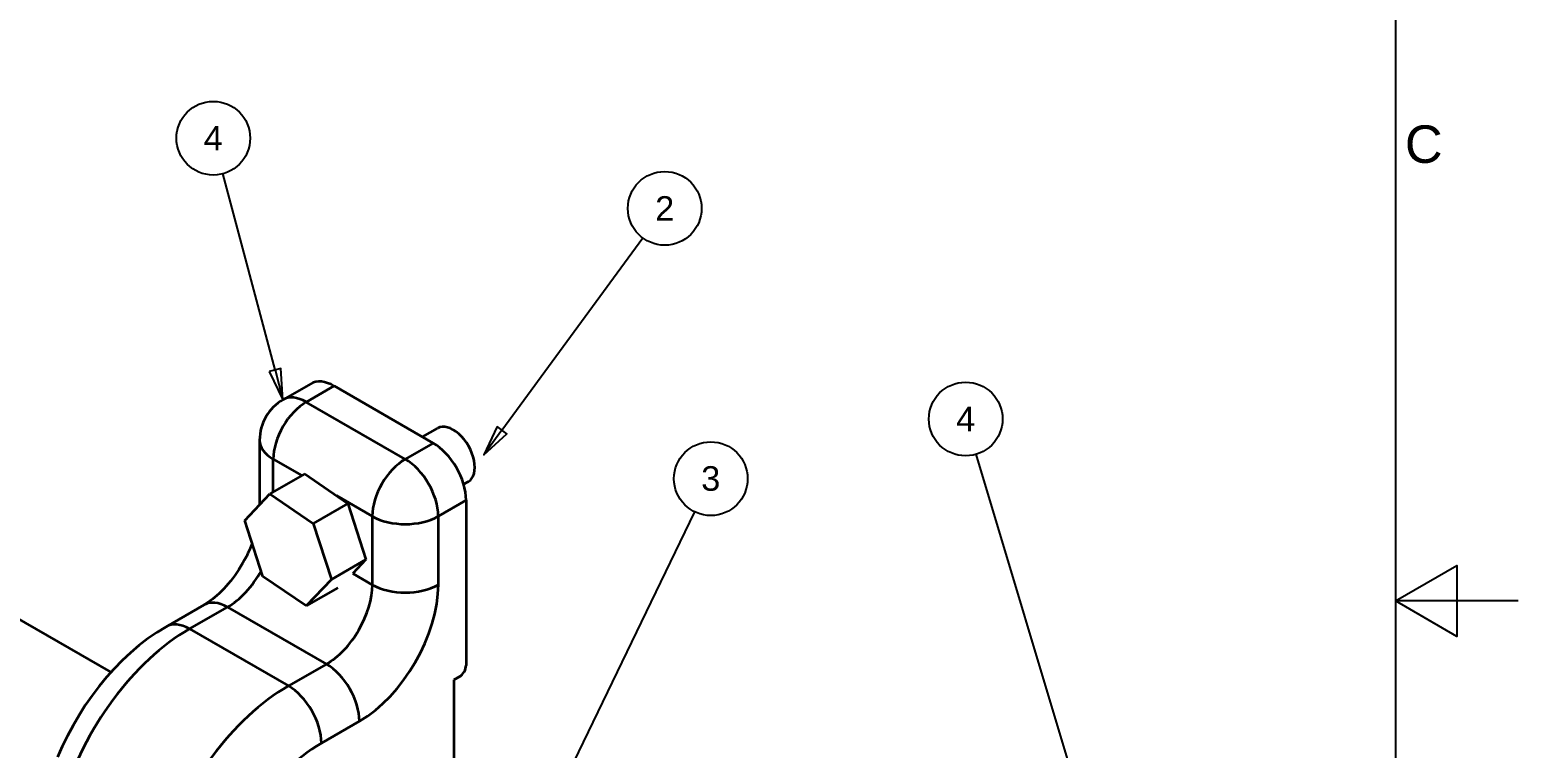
# Paper-space layout 'Intermittent Roller Sub Assy. of Washer' of a CAD drawing. Header units: millimetres. Extents: x -10 to 420, y -10 to 297.
# Drawn here: x 299.2 to 420.4, y 131.9 to 190.4 of the extents above; entities that cross this region are included whole.
import ezdxf

# ---------------------------------------------------------------- set-up
doc = ezdxf.new("R2010")
doc.units = ezdxf.units.MM
for name, color, linetype, lineweight in [('2dTransBorder', 7, 'Continuous', 35), ('Leader Lines', 5, 'Continuous', 25), ('Tangent Edges', 7, 'Continuous', 50), ('Visible Edges', 7, 'Continuous', 50)]:
    doc.layers.add(name, color=color, linetype=linetype, lineweight=lineweight)
doc.layers.add('Title', color=7, linetype='Continuous')
doc.styles.add('Current-ISO', font='ARIAL.TTF')
doc.styles.add('Text Style29', font='ARIAL.TTF')

# ---------------------------------------------------------------- blocks, each defined once
blk = doc.blocks.new('2dTransSymbol30')
at = {"color": 179}
blk.add_solid([(323.32, 167.17), (324.44, 164.88), (324.28, 167.42), (323.32, 167.17)], dxfattribs=at)
at = {"layer": 'Leader Lines', "color": 179, "linetype": 'Continuous', "lineweight": 25, "true_color": 0x262659}
for p, q in [((323.8, 167.3), (319.54, 183.29)), ((324.28, 167.42), (323.32, 167.17)), ((323.8, 167.3), (324.44, 164.88)), ((324.44, 164.88), (324.28, 167.42)), ((323.32, 167.17), (324.44, 164.88))]:
    blk.add_line(p, q, dxfattribs=at)
blk.add_lwpolyline([(323.32, 167.17), (324.44, 164.88), (324.28, 167.42), (323.32, 167.17)], dxfattribs=at)
blk.add_circle((318.77, 186.17), 3, dxfattribs=at)
at = {"layer": 'Leader Lines', "linetype": 'Continuous', "lineweight": 25, "insert": (317.99, 185.17), "char_height": 2, "attachment_point": 7, "style": 'Text Style29'}
blk.add_mtext('4', dxfattribs=at)
blk = doc.blocks.new('2dTransSymbol31')
at = {"color": 179}
blk.add_solid([(341.87, 162.7), (340.79, 160.39), (342.67, 162.11), (341.87, 162.7)], dxfattribs=at)
at = {"layer": 'Leader Lines', "color": 179, "linetype": 'Continuous', "lineweight": 25, "true_color": 0x262659}
for p, q in [((342.27, 162.41), (353.75, 178.05)), ((341.87, 162.7), (340.79, 160.39)), ((342.27, 162.41), (340.79, 160.39)), ((342.67, 162.11), (341.87, 162.7)), ((340.79, 160.39), (342.67, 162.11))]:
    blk.add_line(p, q, dxfattribs=at)
blk.add_lwpolyline([(341.87, 162.7), (340.79, 160.39), (342.67, 162.11), (341.87, 162.7)], dxfattribs=at)
blk.add_circle((355.52, 180.46), 3, dxfattribs=at)
at = {"layer": 'Leader Lines', "linetype": 'Continuous', "lineweight": 25, "insert": (354.74, 179.45), "char_height": 2, "attachment_point": 7, "style": 'Text Style29'}
blk.add_mtext('2', dxfattribs=at)
blk = doc.blocks.new('2dTransSymbol32')
at = {"color": 179}
blk.add_solid([(388.57, 133.03), (389.77, 130.77), (389.53, 133.31), (388.57, 133.03)], dxfattribs=at)
at = {"layer": 'Leader Lines', "color": 179, "linetype": 'Continuous', "lineweight": 25, "true_color": 0x262659}
for p, q in [((389.05, 133.17), (380.87, 160.44)), ((389.53, 133.31), (388.57, 133.03)), ((389.77, 130.77), (389.53, 133.31)), ((388.57, 133.03), (389.77, 130.77)), ((389.05, 133.17), (389.77, 130.77))]:
    blk.add_line(p, q, dxfattribs=at)
blk.add_lwpolyline([(388.57, 133.03), (389.77, 130.77), (389.53, 133.31), (388.57, 133.03)], dxfattribs=at)
blk.add_circle((380.02, 163.31), 3, dxfattribs=at)
at = {"layer": 'Leader Lines', "linetype": 'Continuous', "lineweight": 25, "insert": (379.24, 162.31), "char_height": 2, "attachment_point": 7, "style": 'Text Style29'}
blk.add_mtext('4', dxfattribs=at)
blk = doc.blocks.new('2dTransSymbol35')
at = {"color": 179}
blk.add_solid([(345.47, 131.06), (344.84, 128.59), (346.37, 130.62), (345.47, 131.06)], dxfattribs=at)
at = {"layer": 'Leader Lines', "color": 179, "linetype": 'Continuous', "lineweight": 25, "true_color": 0x262659}
for p, q in [((345.92, 130.84), (357.97, 155.76)), ((345.47, 131.06), (344.84, 128.59)), ((346.37, 130.62), (345.47, 131.06)), ((345.92, 130.84), (344.84, 128.59)), ((344.84, 128.59), (346.37, 130.62))]:
    blk.add_line(p, q, dxfattribs=at)
blk.add_lwpolyline([(345.47, 131.06), (344.84, 128.59), (346.37, 130.62), (345.47, 131.06)], dxfattribs=at)
blk.add_circle((359.27, 158.45), 3, dxfattribs=at)
at = {"layer": 'Leader Lines', "color": 18, "linetype": 'Continuous', "lineweight": 25, "true_color": 0x000000, "insert": (358.49, 157.44), "char_height": 2, "attachment_point": 7, "style": 'Text Style29'}
blk.add_mtext('3', dxfattribs=at)
blk = doc.blocks.new('Default Border')
at = {"layer": '2dTransBorder', "color": 179, "linetype": 'Continuous', "lineweight": 25, "true_color": 0x262659}
for points in [[(5, 5), (5, 292), (415, 292), (415, 5), (5, 5)], [(425, 148.5), (415, 148.5), (420, 151.39), (420, 145.61), (415, 148.5)]]:
    blk.add_lwpolyline(points, dxfattribs=at)
at = {"layer": '2dTransBorder', "color": 179, "lineweight": 211, "insert": (415.77, 184.12), "char_height": 3.05, "attachment_point": 7, "style": 'Current-ISO'}
blk.add_mtext('C', dxfattribs=at)
blk = doc.blocks.new('Title')
at = {"layer": '2dTransBorder'}
blk.add_blockref('Default Border', (-5, -5), dxfattribs=at)

psp = doc.layouts.new('Intermittent Roller Sub Assy. of Washer')

# ---------------------------------------------------------------- linework, layer by layer
at = {"layer": 'Tangent Edges', "color": 179, "linetype": 'Continuous', "lineweight": 35, "true_color": 0x262659}
for p, q in [((322.1, 161.57), (319.83, 160.27)), ((317.93, 156.98), (317.93, 151.72)), ((313.41, 143.57), (310.32, 141.79)), ((334.21, 137.72), (333.75, 137.46))]:
    psp.add_line(p, q, dxfattribs=at).dxf.unprotected_set("ltscale", 0)
at = {"layer": 'Tangent Edges', "color": 179, "linetype": 'Continuous', "lineweight": 35, "true_color": 0x1a1a3e}
for p, q in [((321.73, 160.08), (323.99, 161.39)), ((329.79, 155.44), (321.73, 160.08)), ((332.05, 156.74), (329.79, 155.44)), ((319.04, 152.77), (319.04, 155.43)), ((319.04, 155.43), (321.36, 154.1)), ((324.2, 152.46), (327.1, 150.79)), ((332.48, 150.79), (334.74, 152.09)), ((327.1, 150.79), (327.1, 145.21)), ((332.48, 145.21), (332.48, 150.79)), ((325.52, 146.13), (327.1, 145.21)), ((312.22, 141.61), (315.31, 143.39)), ((315.31, 143.39), (323.37, 138.74)), ((312.22, 141.61), (320.28, 136.97)), ((323.37, 138.74), (320.28, 136.97)), ((322.97, 132.31), (326.06, 134.09))]:
    psp.add_line(p, q, dxfattribs=at).dxf.unprotected_set("ltscale", 0)
at = {"layer": 'Tangent Edges', "color": 179, "linetype": 'Continuous', "lineweight": 35, "true_color": 0x262659}
for points in [[(317.33, 148.58), (317.22, 148.31), (317.11, 148.04), (316.98, 147.77), (316.85, 147.5), (316.71, 147.24), (316.56, 146.98), (316.41, 146.72), (316.25, 146.46), (316.08, 146.21), (315.91, 145.97), (315.74, 145.74), (315.56, 145.51), (315.38, 145.29), (315.2, 145.08), (315.01, 144.88), (314.82, 144.69), (314.64, 144.5), (314.45, 144.34), (314.27, 144.18), (314.09, 144.03), (313.91, 143.9), (313.74, 143.78), (313.57, 143.67), (313.41, 143.57)], [(310.32, 141.79), (309.57, 141.33), (308.83, 140.82), (308.11, 140.26), (307.42, 139.67), (306.74, 139.04), (306.09, 138.37), (305.47, 137.67), (304.86, 136.94), (304.29, 136.18), (303.74, 135.4), (303.23, 134.59), (302.74, 133.76), (302.29, 132.91), (301.87, 132.05), (301.49, 131.18)]]:
    psp.add_lwpolyline(points, dxfattribs=at).dxf.unprotected_set("ltscale", 0)
psp.add_arc((321.73, 156.98), 3.8, 119.936, 180, dxfattribs=at).dxf.unprotected_set("ltscale", 0)
for centre, start_param, end_param in [((323.99, 158.28), 5.499721, 6.283185), ((332.05, 153.64), 3.928925, 5.499721)]:
    psp.add_ellipse(centre, major_axis=(-1.9, 3.29), ratio=0.578093, start_param=start_param, end_param=end_param, dxfattribs=at).dxf.unprotected_set("ltscale", 0)
at = {"layer": 'Tangent Edges', "color": 179, "linetype": 'Continuous', "lineweight": 35, "true_color": 0x1a1a3e}
for centre, major_axis, ratio, start_param, end_param in [((321.73, 156.98), (1.9, 3.29), 0.578093, 0.783464, 2.354261), ((321.73, 156.98), (-1.9, 3.29), 0.578093, 5.499721, 6.283185), ((321.73, 156.98), (-3.8, 0), 0.575862, 0, 0.785398), ((329.79, 152.33), (-1.9, -3.29), 0.578093, 3.925057, 5.495853), ((329.79, 152.33), (-1.9, 3.29), 0.578093, 3.928925, 5.499721), ((329.79, 152.33), (3.8, 0), 0.575862, 3.926991, 5.497787), ((315.31, 147.7), (2.64, 4.58), 0.578093, 3.925057, 4.749521), ((323.37, 143.06), (-2.64, -4.58), 0.578093, 0.783464, 2.354261), ((326.06, 141.52), (4.53, 7.87), 0.578093, 3.925057, 5.495853), ((329.79, 146.76), (-3.8, 0), 0.575862, 0.785398, 2.356194), ((315.31, 140.28), (-1.9, 3.29), 0.578093, 5.499721, 6.283185), ((312.22, 138.5), (-1.9, 3.29), 0.578093, 5.499721, 6.283185), ((312.22, 128.65), (-7.91, -13.74), 0.578093, 3.925057, 6.283185), ((323.37, 135.64), (-1.9, 3.29), 0.578093, 3.928925, 5.499721), ((320.28, 124.01), (-7.91, -13.74), 0.578093, 3.925057, 6.283185), ((320.28, 133.86), (-1.9, 3.29), 0.578093, 3.928925, 5.499721), ((322.97, 122.46), (-6.01, -10.44), 0.578093, 3.925057, 6.781972)]:
    psp.add_ellipse(centre, major_axis=major_axis, ratio=ratio, start_param=start_param, end_param=end_param, dxfattribs=at).dxf.unprotected_set("ltscale", 0)
at = {"layer": 'Visible Edges', "color": 179, "linetype": 'Continuous', "lineweight": 35, "true_color": 0x262659}
for p, q in [((323.99, 161.39), (332.05, 156.74)), ((331.2, 157.24), (332.43, 157.95)), ((321.6, 154.24), (318.77, 152.61)), ((321.6, 154.24), (325.12, 151.83)), ((334.54, 153.39), (334.93, 153.62)), ((316.73, 150.45), (318.77, 152.61)), ((318.77, 152.61), (322.29, 150.2)), ((325.12, 151.83), (322.29, 150.2)), ((325.12, 151.83), (326.59, 147.27)), ((334.74, 152.09), (334.74, 138.64)), ((318.2, 145.89), (316.73, 150.45)), ((322.29, 150.2), (323.77, 145.64)), ((305.84, 138.09), (290.82, 146.75)), ((326.59, 147.27), (323.77, 145.64)), ((326.59, 147.27), (325.52, 146.13)), ((321.72, 143.48), (318.2, 145.89)), ((323.77, 145.64), (321.72, 143.48)), ((324.29, 144.96), (321.72, 143.48)), ((333.75, 137.46), (333.75, 130.18))]:
    psp.add_line(p, q, dxfattribs=at).dxf.unprotected_set("ltscale", 0)
for centre, major_axis, start_param, end_param in [((333.68, 155.78), (1.25, -2.17), 0, 3.141593), ((334.21, 138.34), (-0.374, -0.65), 0.783464, 2.354261)]:
    psp.add_ellipse(centre, major_axis=major_axis, ratio=0.578093, start_param=start_param, end_param=end_param, dxfattribs=at).dxf.unprotected_set("ltscale", 0)

# ---------------------------------------------------------------- block references
at = {"layer": 'Leader Lines'}
for name in ['2dTransSymbol30', '2dTransSymbol31', '2dTransSymbol32', '2dTransSymbol35']:
    psp.add_blockref(name, (-4.61, -4.61), dxfattribs=at)
at = {"layer": 'Title'}
psp.add_blockref('Title', (0.39, 0.39), dxfattribs=at)

doc.saveas('drawing.dxf')
